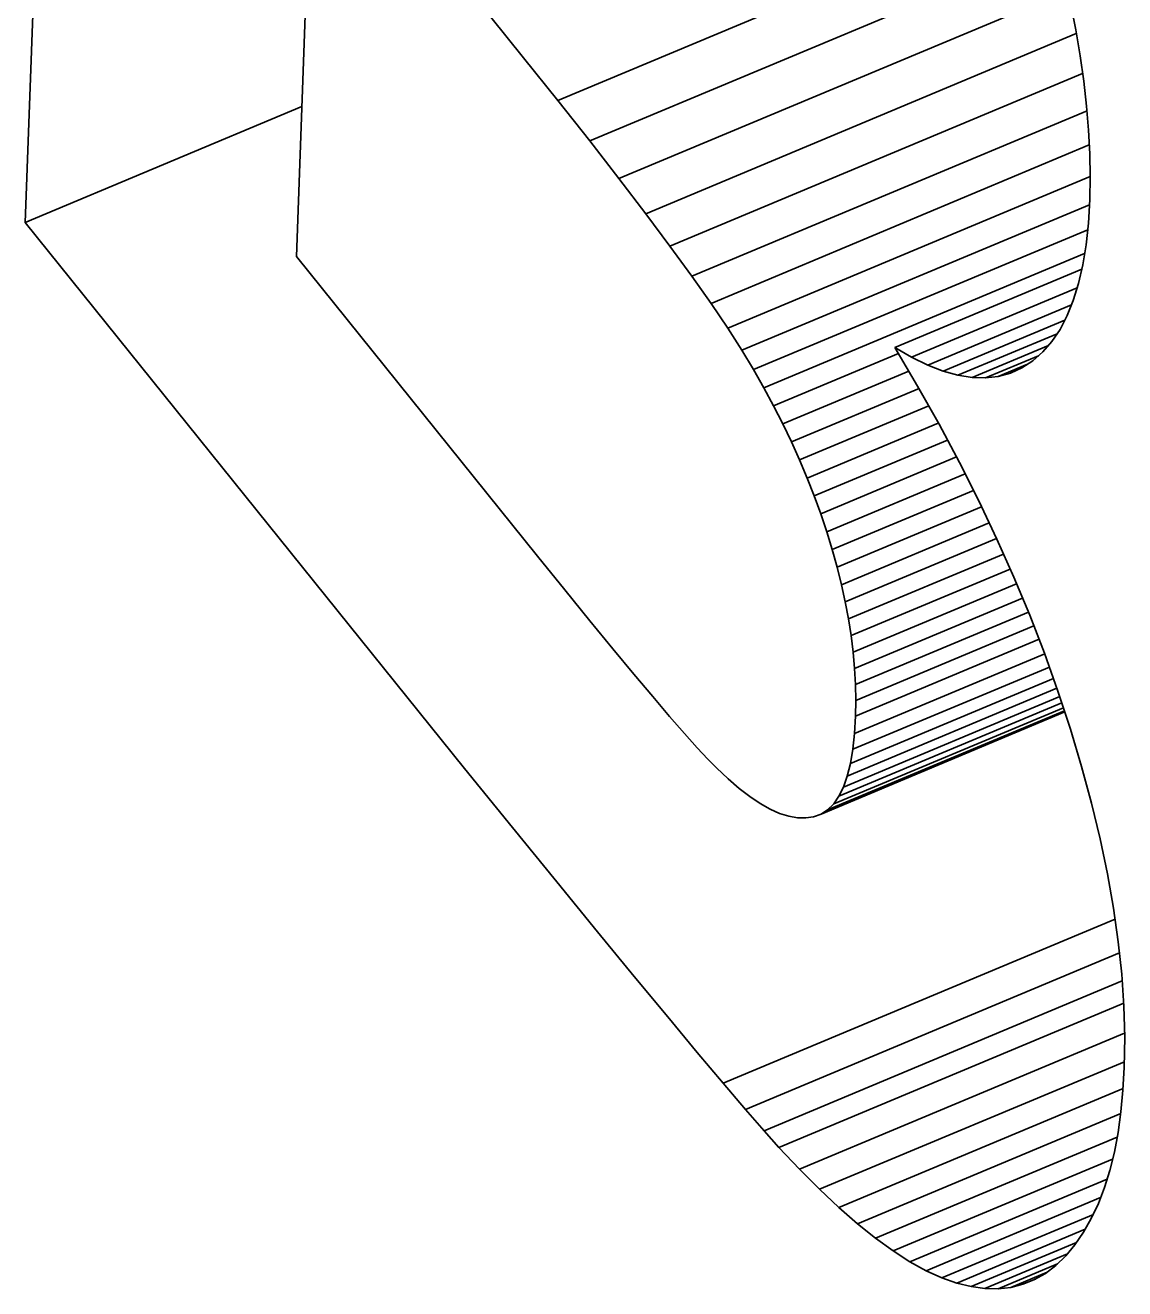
# Model space of a CAD drawing. Extents: x 23 to 417, y 3 to 294.
# Drawn here: x 283.2322 to 283.4067, y 64.9302 to 65.1307 of the extents above; entities that cross this region are included whole.
import ezdxf

# ---------------------------------------------------------------- set-up
doc = ezdxf.new("R2010")
doc.units = 0
doc.layers.get('0').update_dxf_attribs({"lineweight": 13})

# ---------------------------------------------------------------- blocks, each defined once
blk = doc.blocks.new('BLOCK4687')
at = {"color": 7, "lineweight": 35, "ltscale": 0.034153}
blk.add_line((17.2762, -68.8817), (17.3262, -67.5165), dxfattribs=at)
at = {"color": 7, "lineweight": 35, "ltscale": 0.009132}
blk.add_line((17.5047, -68.5436), (17.4913, -68.9087), dxfattribs=at)
at = {"color": 7, "lineweight": 35, "ltscale": 0.006656}
blk.add_line((17.6716, -68.7511), (17.5047, -68.5436), dxfattribs=at)
at = {"color": 7, "lineweight": 35, "ltscale": 0.01004}
blk.add_line((17.724, -68.8171), (18.0945, -68.6621), dxfattribs=at)
at = {"color": 7, "lineweight": 35, "ltscale": 0.009647}
blk.add_line((17.7472, -68.847), (18.1032, -68.698), dxfattribs=at)
at = {"color": 7, "lineweight": 35, "ltscale": 0.000534629}
blk.add_line((18.1055, -68.7081), (18.1096, -68.7291), dxfattribs=at)
at = {"color": 7, "lineweight": 35, "ltscale": 0.004405}
blk.add_line((17.6988, -68.7851), (17.8613, -68.7171), dxfattribs=at)
at = {"color": 7, "lineweight": 35, "ltscale": 0.009258}
blk.add_line((17.7685, -68.8748), (18.1101, -68.7319), dxfattribs=at)
at = {"color": 7, "lineweight": 35, "ltscale": 0.000520783}
blk.add_line((18.1096, -68.7291), (18.1131, -68.7496), dxfattribs=at)
at = {"color": 7, "lineweight": 35, "ltscale": 0.00109}
blk.add_line((17.6988, -68.7851), (17.6716, -68.7511), dxfattribs=at)
at = {"color": 7, "lineweight": 35, "ltscale": 0.000507351}
blk.add_line((18.1131, -68.7496), (18.116, -68.7697), dxfattribs=at)
at = {"color": 7, "lineweight": 35, "ltscale": 0.008873}
blk.add_line((17.7877, -68.9006), (18.1151, -68.7636), dxfattribs=at)
at = {"color": 7, "lineweight": 35, "ltscale": 0.000494913}
blk.add_line((18.116, -68.7697), (18.1183, -68.7894), dxfattribs=at)
at = {"color": 7, "lineweight": 35, "ltscale": 0.005948}
blk.add_line((17.2762, -68.8817), (17.4957, -68.7899), dxfattribs=at)
at = {"color": 7, "lineweight": 35, "ltscale": 0.001018}
blk.add_line((17.724, -68.8171), (17.6988, -68.7851), dxfattribs=at)
at = {"color": 7, "lineweight": 35, "ltscale": 0.008498}
blk.add_line((17.805, -68.9243), (18.1186, -68.7931), dxfattribs=at)
at = {"color": 7, "lineweight": 35, "ltscale": 0.000482068}
blk.add_line((18.1183, -68.7894), (18.1198, -68.8086), dxfattribs=at)
at = {"color": 7, "lineweight": 35, "ltscale": 0.000470189}
blk.add_line((18.1198, -68.8086), (18.1208, -68.8274), dxfattribs=at)
at = {"color": 7, "lineweight": 35, "ltscale": 0.0009469}
blk.add_line((17.7472, -68.847), (17.724, -68.8171), dxfattribs=at)
at = {"color": 7, "lineweight": 35, "ltscale": 0.008135}
blk.add_line((17.8203, -68.946), (18.1204, -68.8203), dxfattribs=at)
at = {"color": 7, "lineweight": 35, "ltscale": 0.00045883}
blk.add_line((18.1208, -68.8274), (18.1211, -68.8457), dxfattribs=at)
at = {"color": 7, "lineweight": 35, "ltscale": 0.000875344}
blk.add_line((17.7685, -68.8748), (17.7472, -68.847), dxfattribs=at)
at = {"color": 7, "lineweight": 35, "ltscale": 0.007793}
blk.add_line((17.8335, -68.9656), (18.1211, -68.8452), dxfattribs=at)
at = {"color": 7, "lineweight": 35, "ltscale": 0.000447844}
blk.add_line((18.1211, -68.8457), (18.1208, -68.8636), dxfattribs=at)
at = {"color": 7, "lineweight": 35, "ltscale": 0.000464495}
blk.add_line((18.1208, -68.8636), (18.1197, -68.8822), dxfattribs=at)
at = {"color": 7, "lineweight": 35, "ltscale": 0.007472}
blk.add_line((17.8448, -68.9831), (18.1206, -68.8677), dxfattribs=at)
at = {"color": 7, "lineweight": 35, "ltscale": 0.013898}
blk.add_line((17.6246, -69.3149), (17.2762, -68.8817), dxfattribs=at)
at = {"color": 7, "lineweight": 35, "ltscale": 0.000804493}
blk.add_line((17.7877, -68.9006), (17.7685, -68.8748), dxfattribs=at)
at = {"color": 7, "lineweight": 35, "ltscale": 0.000434037}
blk.add_line((18.1197, -68.8822), (18.1179, -68.8995), dxfattribs=at)
at = {"color": 7, "lineweight": 35, "ltscale": 0.007182}
blk.add_line((17.8541, -68.9985), (18.1191, -68.8876), dxfattribs=at)
at = {"color": 7, "lineweight": 35, "ltscale": 0.000733056}
blk.add_line((17.805, -68.9243), (17.7877, -68.9006), dxfattribs=at)
at = {"color": 7, "lineweight": 35, "ltscale": 0.000404956}
blk.add_line((18.1179, -68.8995), (18.1152, -68.9154), dxfattribs=at)
at = {"color": 7, "lineweight": 35, "ltscale": 0.007631}
blk.add_line((17.4913, -68.9087), (17.6826, -69.1465), dxfattribs=at)
at = {"color": 7, "lineweight": 35, "ltscale": 0.006897}
blk.add_line((17.8622, -69.0129), (18.1167, -68.9064), dxfattribs=at)
at = {"color": 7, "lineweight": 35, "ltscale": 0.000662098}
blk.add_line((17.8203, -68.946), (17.805, -68.9243), dxfattribs=at)
at = {"color": 7, "lineweight": 35, "ltscale": 0.004021}
blk.add_line((17.9661, -68.981), (18.1145, -68.9189), dxfattribs=at)
at = {"color": 7, "lineweight": 35, "ltscale": 0.000376958}
blk.add_line((18.1152, -68.9154), (18.1119, -68.9301), dxfattribs=at)
at = {"color": 7, "lineweight": 35, "ltscale": 0.00356}
blk.add_line((17.9794, -68.9887), (18.1108, -68.9337), dxfattribs=at)
at = {"color": 7, "lineweight": 35, "ltscale": 0.000351278}
blk.add_line((18.1119, -68.9301), (18.1077, -68.9436), dxfattribs=at)
at = {"color": 7, "lineweight": 35, "ltscale": 0.00032736}
blk.add_line((18.1077, -68.9436), (18.1028, -68.9557), dxfattribs=at)
at = {"color": 7, "lineweight": 35, "ltscale": 0.000591682}
blk.add_line((17.8335, -68.9656), (17.8203, -68.946), dxfattribs=at)
at = {"color": 7, "lineweight": 35, "ltscale": 0.003092}
blk.add_line((17.9922, -68.995), (18.1063, -68.9472), dxfattribs=at)
at = {"color": 7, "lineweight": 35, "ltscale": 0.002615}
blk.add_line((18.0044, -68.9997), (18.1009, -68.9593), dxfattribs=at)
at = {"color": 7, "lineweight": 35, "ltscale": 0.000306305}
blk.add_line((18.1028, -68.9557), (18.0972, -68.9666), dxfattribs=at)
at = {"color": 7, "lineweight": 35, "ltscale": 0.000520849}
blk.add_line((17.8448, -68.9831), (17.8335, -68.9656), dxfattribs=at)
at = {"color": 7, "lineweight": 35, "ltscale": 0.002131}
blk.add_line((18.0162, -69.003), (18.0948, -68.9701), dxfattribs=at)
at = {"color": 7, "lineweight": 35, "ltscale": 0.00028848}
blk.add_line((18.0972, -68.9666), (18.0907, -68.9762), dxfattribs=at)
at = {"color": 7, "lineweight": 35, "ltscale": 0.000450991}
blk.add_line((17.8541, -68.9985), (17.8448, -68.9831), dxfattribs=at)
at = {"color": 7, "lineweight": 35, "ltscale": 0.000384882}
blk.add_line((17.9794, -68.9887), (17.9661, -68.981), dxfattribs=at)
at = {"color": 7, "lineweight": 35, "ltscale": 0.00088547}
blk.add_line((17.9661, -68.981), (17.9841, -69.0115), dxfattribs=at)
at = {"color": 7, "lineweight": 35, "ltscale": 0.001639}
blk.add_line((18.0274, -69.0048), (18.0879, -68.9795), dxfattribs=at)
at = {"color": 7, "lineweight": 35, "ltscale": 0.000265273}
blk.add_line((18.0835, -68.9845), (18.0756, -68.9915), dxfattribs=at)
at = {"color": 7, "lineweight": 35, "ltscale": 0.000274553}
blk.add_line((18.0907, -68.9762), (18.0835, -68.9845), dxfattribs=at)
at = {"color": 7, "lineweight": 35, "ltscale": 0.002685}
blk.add_line((17.8699, -69.0273), (17.969, -68.9858), dxfattribs=at)
at = {"color": 7, "lineweight": 35, "ltscale": 0.000355692}
blk.add_line((17.9922, -68.995), (17.9794, -68.9887), dxfattribs=at)
at = {"color": 7, "lineweight": 35, "ltscale": 0.001138}
blk.add_line((18.0381, -69.0051), (18.0801, -68.9875), dxfattribs=at)
at = {"color": 7, "lineweight": 35, "ltscale": 0.000626253}
blk.add_line((18.0482, -69.0039), (18.0713, -68.9943), dxfattribs=at)
at = {"color": 7, "lineweight": 35, "ltscale": 0.000257076}
blk.add_line((18.0756, -68.9915), (18.067, -68.9971), dxfattribs=at)
at = {"color": 7, "lineweight": 35, "ltscale": 0.000412905}
blk.add_line((17.8622, -69.0129), (17.8541, -68.9985), dxfattribs=at)
at = {"color": 7, "lineweight": 35, "ltscale": 0.002711}
blk.add_line((17.8772, -69.0416), (17.9772, -68.9998), dxfattribs=at)
at = {"color": 7, "lineweight": 35, "ltscale": 0.000328676}
blk.add_line((18.0044, -68.9997), (17.9922, -68.995), dxfattribs=at)
at = {"color": 7, "lineweight": 35, "ltscale": 0.000304417}
blk.add_line((18.0162, -69.003), (18.0044, -68.9997), dxfattribs=at)
at = {"color": 7, "lineweight": 35, "ltscale": 0.00028384}
blk.add_line((18.0274, -69.0048), (18.0162, -69.003), dxfattribs=at)
at = {"color": 7, "lineweight": 35, "ltscale": 0.000255892}
blk.add_line((18.0482, -69.0039), (18.0381, -69.0051), dxfattribs=at)
at = {"color": 7, "lineweight": 35, "ltscale": 0.000250099}
blk.add_line((18.0579, -69.0013), (18.0482, -69.0039), dxfattribs=at)
at = {"color": 7, "lineweight": 35, "ltscale": 0.000250503}
blk.add_line((18.067, -68.9971), (18.0579, -69.0013), dxfattribs=at)
at = {"color": 7, "lineweight": 35, "ltscale": 0.000407267}
blk.add_line((17.8699, -69.0273), (17.8622, -69.0129), dxfattribs=at)
at = {"color": 7, "lineweight": 35, "ltscale": 0.002744}
blk.add_line((17.884, -69.0559), (17.9853, -69.0136), dxfattribs=at)
at = {"color": 7, "lineweight": 35, "ltscale": 0.000873048}
blk.add_line((17.9841, -69.0115), (18.0012, -69.0419), dxfattribs=at)
at = {"color": 7, "lineweight": 35, "ltscale": 0.000267242}
blk.add_line((18.0381, -69.0051), (18.0274, -69.0048), dxfattribs=at)
at = {"color": 7, "lineweight": 35, "ltscale": 0.000402118}
blk.add_line((17.8772, -69.0416), (17.8699, -69.0273), dxfattribs=at)
at = {"color": 7, "lineweight": 35, "ltscale": 0.002779}
blk.add_line((17.8905, -69.0702), (17.993, -69.0273), dxfattribs=at)
at = {"color": 7, "lineweight": 35, "ltscale": 0.000396599}
blk.add_line((17.884, -69.0559), (17.8772, -69.0416), dxfattribs=at)
at = {"color": 7, "lineweight": 35, "ltscale": 0.002822}
blk.add_line((17.8965, -69.0845), (18.0006, -69.0409), dxfattribs=at)
at = {"color": 7, "lineweight": 35, "ltscale": 0.000861034}
blk.add_line((18.0012, -69.0419), (18.0174, -69.0723), dxfattribs=at)
at = {"color": 7, "lineweight": 35, "ltscale": 0.002866}
blk.add_line((17.9021, -69.0987), (18.0079, -69.0544), dxfattribs=at)
at = {"color": 7, "lineweight": 35, "ltscale": 0.000391868}
blk.add_line((17.8905, -69.0702), (17.884, -69.0559), dxfattribs=at)
at = {"color": 7, "lineweight": 35, "ltscale": 0.000386723}
blk.add_line((17.8965, -69.0845), (17.8905, -69.0702), dxfattribs=at)
at = {"color": 7, "lineweight": 35, "ltscale": 0.002919}
blk.add_line((17.9073, -69.1129), (18.015, -69.0678), dxfattribs=at)
at = {"color": 7, "lineweight": 35, "ltscale": 0.000849398}
blk.add_line((18.0174, -69.0723), (18.0327, -69.1027), dxfattribs=at)
at = {"color": 7, "lineweight": 35, "ltscale": 0.000382363}
blk.add_line((17.9021, -69.0987), (17.8965, -69.0845), dxfattribs=at)
at = {"color": 7, "lineweight": 35, "ltscale": 0.002974}
blk.add_line((17.9121, -69.1271), (18.0218, -69.0811), dxfattribs=at)
at = {"color": 7, "lineweight": 35, "ltscale": 0.003036}
blk.add_line((17.9164, -69.1412), (18.0285, -69.0943), dxfattribs=at)
at = {"color": 7, "lineweight": 35, "ltscale": 0.000377711}
blk.add_line((17.9073, -69.1129), (17.9021, -69.0987), dxfattribs=at)
at = {"color": 7, "lineweight": 35, "ltscale": 0.000838314}
blk.add_line((18.0327, -69.1027), (18.047, -69.133), dxfattribs=at)
at = {"color": 7, "lineweight": 35, "ltscale": 0.000373893}
blk.add_line((17.9121, -69.1271), (17.9073, -69.1129), dxfattribs=at)
at = {"color": 7, "lineweight": 35, "ltscale": 0.003104}
blk.add_line((17.9204, -69.1552), (18.0349, -69.1073), dxfattribs=at)
at = {"color": 7, "lineweight": 35, "ltscale": 0.003174}
blk.add_line((17.9238, -69.1691), (18.0409, -69.1201), dxfattribs=at)
at = {"color": 7, "lineweight": 35, "ltscale": 0.000369985}
blk.add_line((17.9164, -69.1412), (17.9121, -69.1271), dxfattribs=at)
at = {"color": 7, "lineweight": 35, "ltscale": 0.003253}
blk.add_line((17.9268, -69.1827), (18.0468, -69.1325), dxfattribs=at)
at = {"color": 7, "lineweight": 35, "ltscale": 0.00082762}
blk.add_line((18.047, -69.133), (18.0605, -69.1632), dxfattribs=at)
at = {"color": 7, "lineweight": 35, "ltscale": 0.000364112}
blk.add_line((17.9204, -69.1552), (17.9164, -69.1412), dxfattribs=at)
at = {"color": 7, "lineweight": 35, "ltscale": 0.003332}
blk.add_line((17.9294, -69.1962), (18.0523, -69.1448), dxfattribs=at)
at = {"color": 7, "lineweight": 35, "ltscale": 0.000857251}
blk.add_line((17.6826, -69.1465), (17.7042, -69.1732), dxfattribs=at)
at = {"color": 7, "lineweight": 35, "ltscale": 0.000357017}
blk.add_line((17.9238, -69.1691), (17.9204, -69.1552), dxfattribs=at)
at = {"color": 7, "lineweight": 35, "ltscale": 0.00342}
blk.add_line((17.9315, -69.2095), (18.0576, -69.1567), dxfattribs=at)
at = {"color": 7, "lineweight": 35, "ltscale": 0.000817805}
blk.add_line((18.0605, -69.1632), (18.0731, -69.1934), dxfattribs=at)
at = {"color": 7, "lineweight": 35, "ltscale": 0.00078865}
blk.add_line((17.7042, -69.1732), (17.7241, -69.1977), dxfattribs=at)
at = {"color": 7, "lineweight": 35, "ltscale": 0.000349762}
blk.add_line((17.9268, -69.1827), (17.9238, -69.1691), dxfattribs=at)
at = {"color": 7, "lineweight": 35, "ltscale": 0.003513}
blk.add_line((17.9331, -69.2226), (18.0627, -69.1684), dxfattribs=at)
at = {"color": 7, "lineweight": 35, "ltscale": 0.000343036}
blk.add_line((17.9294, -69.1962), (17.9268, -69.1827), dxfattribs=at)
at = {"color": 7, "lineweight": 35, "ltscale": 0.00361}
blk.add_line((17.9342, -69.2356), (18.0675, -69.1798), dxfattribs=at)
at = {"color": 7, "lineweight": 35, "ltscale": 0.003717}
blk.add_line((17.9349, -69.2483), (18.0721, -69.1909), dxfattribs=at)
at = {"color": 7, "lineweight": 35, "ltscale": 0.000808089}
blk.add_line((18.0731, -69.1934), (18.0848, -69.2235), dxfattribs=at)
at = {"color": 7, "lineweight": 35, "ltscale": 0.000720439}
blk.add_line((17.7241, -69.1977), (17.7423, -69.22), dxfattribs=at)
at = {"color": 7, "lineweight": 35, "ltscale": 0.00033661}
blk.add_line((17.9315, -69.2095), (17.9294, -69.1962), dxfattribs=at)
at = {"color": 7, "lineweight": 35, "ltscale": 0.003826}
blk.add_line((17.9352, -69.2609), (18.0764, -69.2018), dxfattribs=at)
at = {"color": 7, "lineweight": 35, "ltscale": 0.000330278}
blk.add_line((17.9331, -69.2226), (17.9315, -69.2095), dxfattribs=at)
at = {"color": 7, "lineweight": 35, "ltscale": 0.003943}
blk.add_line((17.935, -69.2733), (18.0805, -69.2124), dxfattribs=at)
at = {"color": 7, "lineweight": 35, "ltscale": 0.000652204}
blk.add_line((17.7423, -69.22), (17.759, -69.24), dxfattribs=at)
at = {"color": 7, "lineweight": 35, "ltscale": 0.000324565}
blk.add_line((17.9342, -69.2356), (17.9331, -69.2226), dxfattribs=at)
at = {"color": 7, "lineweight": 35, "ltscale": 0.004087}
blk.add_line((17.9342, -69.2872), (18.085, -69.224), dxfattribs=at)
at = {"color": 7, "lineweight": 35, "ltscale": 0.000798623}
blk.add_line((18.0848, -69.2235), (18.0955, -69.2536), dxfattribs=at)
at = {"color": 7, "lineweight": 35, "ltscale": 0.004225}
blk.add_line((17.9328, -69.2997), (18.0887, -69.2345), dxfattribs=at)
at = {"color": 7, "lineweight": 35, "ltscale": 0.00058362}
blk.add_line((17.759, -69.24), (17.774, -69.2579), dxfattribs=at)
at = {"color": 7, "lineweight": 35, "ltscale": 0.004366}
blk.add_line((17.9309, -69.311), (18.0919, -69.2436), dxfattribs=at)
at = {"color": 7, "lineweight": 35, "ltscale": 0.000319226}
blk.add_line((17.9349, -69.2483), (17.9342, -69.2356), dxfattribs=at)
at = {"color": 7, "lineweight": 35, "ltscale": 0.004508}
blk.add_line((17.9284, -69.3209), (18.0947, -69.2513), dxfattribs=at)
at = {"color": 7, "lineweight": 35, "ltscale": 0.000314333}
blk.add_line((17.9352, -69.2609), (17.9349, -69.2483), dxfattribs=at)
at = {"color": 7, "lineweight": 35, "ltscale": 0.000790378}
blk.add_line((18.0955, -69.2536), (18.1054, -69.2836), dxfattribs=at)
at = {"color": 7, "lineweight": 35, "ltscale": 0.000515797}
blk.add_line((17.774, -69.2579), (17.7874, -69.2736), dxfattribs=at)
at = {"color": 7, "lineweight": 35, "ltscale": 0.004793}
blk.add_line((17.9217, -69.3369), (18.0986, -69.2629), dxfattribs=at)
at = {"color": 7, "lineweight": 35, "ltscale": 0.00465}
blk.add_line((17.9253, -69.3296), (18.0969, -69.2578), dxfattribs=at)
at = {"color": 7, "lineweight": 35, "ltscale": 0.000309715}
blk.add_line((17.935, -69.2733), (17.9352, -69.2609), dxfattribs=at)
at = {"color": 7, "lineweight": 35, "ltscale": 0.000447339}
blk.add_line((17.7874, -69.2736), (17.7992, -69.2871), dxfattribs=at)
at = {"color": 7, "lineweight": 35, "ltscale": 0.005242}
blk.add_line((17.9076, -69.3511), (18.101, -69.2701), dxfattribs=at)
at = {"color": 7, "lineweight": 35, "ltscale": 0.005089}
blk.add_line((17.9128, -69.3477), (18.1006, -69.2691), dxfattribs=at)
at = {"color": 7, "lineweight": 35, "ltscale": 0.00494}
blk.add_line((17.9176, -69.343), (18.0998, -69.2667), dxfattribs=at)
at = {"color": 7, "lineweight": 35, "ltscale": 0.000347447}
blk.add_line((17.9342, -69.2872), (17.935, -69.2733), dxfattribs=at)
at = {"color": 7, "lineweight": 35, "ltscale": 0.000774814}
blk.add_line((18.1054, -69.2836), (18.1143, -69.3133), dxfattribs=at)
at = {"color": 7, "lineweight": 35, "ltscale": 0.000379272}
blk.add_line((17.7992, -69.2871), (17.8093, -69.2984), dxfattribs=at)
at = {"color": 7, "lineweight": 35, "ltscale": 0.000315875}
blk.add_line((17.9328, -69.2997), (17.9342, -69.2872), dxfattribs=at)
at = {"color": 7, "lineweight": 35, "ltscale": 0.000311302}
blk.add_line((17.8093, -69.2984), (17.8178, -69.3075), dxfattribs=at)
at = {"color": 7, "lineweight": 35, "ltscale": 0.000285711}
blk.add_line((17.9309, -69.311), (17.9328, -69.2997), dxfattribs=at)
at = {"color": 7, "lineweight": 35, "ltscale": 0.00151}
blk.add_line((17.6627, -69.3618), (17.6246, -69.3149), dxfattribs=at)
at = {"color": 7, "lineweight": 35, "ltscale": 0.000243232}
blk.add_line((17.8178, -69.3075), (17.8247, -69.3144), dxfattribs=at)
at = {"color": 7, "lineweight": 35, "ltscale": 0.000315232}
blk.add_line((17.8247, -69.3144), (17.8338, -69.323), dxfattribs=at)
at = {"color": 7, "lineweight": 35, "ltscale": 0.000256366}
blk.add_line((17.9284, -69.3209), (17.9309, -69.311), dxfattribs=at)
at = {"color": 7, "lineweight": 35, "ltscale": 0.000752776}
blk.add_line((18.1143, -69.3133), (18.1222, -69.3424), dxfattribs=at)
at = {"color": 7, "lineweight": 35, "ltscale": 0.000291562}
blk.add_line((17.8338, -69.323), (17.8426, -69.3307), dxfattribs=at)
at = {"color": 7, "lineweight": 35, "ltscale": 0.000229167}
blk.add_line((17.9253, -69.3296), (17.9284, -69.3209), dxfattribs=at)
at = {"color": 7, "lineweight": 35, "ltscale": 0.000268492}
blk.add_line((17.8426, -69.3307), (17.8511, -69.3372), dxfattribs=at)
at = {"color": 7, "lineweight": 35, "ltscale": 0.000204326}
blk.add_line((17.9217, -69.3369), (17.9253, -69.3296), dxfattribs=at)
at = {"color": 7, "lineweight": 35, "ltscale": 0.000246063}
blk.add_line((17.8511, -69.3372), (17.8593, -69.3427), dxfattribs=at)
at = {"color": 7, "lineweight": 35, "ltscale": 0.000225498}
blk.add_line((17.8593, -69.3427), (17.8672, -69.3471), dxfattribs=at)
at = {"color": 7, "lineweight": 35, "ltscale": 0.000166878}
blk.add_line((17.9128, -69.3477), (17.9176, -69.343), dxfattribs=at)
at = {"color": 7, "lineweight": 35, "ltscale": 0.000183199}
blk.add_line((17.9176, -69.343), (17.9217, -69.3369), dxfattribs=at)
at = {"color": 7, "lineweight": 35, "ltscale": 0.000730649}
blk.add_line((18.1222, -69.3424), (18.129, -69.3708), dxfattribs=at)
at = {"color": 7, "lineweight": 35, "ltscale": 0.000206633}
blk.add_line((17.8672, -69.3471), (17.8747, -69.3505), dxfattribs=at)
at = {"color": 7, "lineweight": 35, "ltscale": 0.000189371}
blk.add_line((17.8747, -69.3505), (17.882, -69.3528), dxfattribs=at)
at = {"color": 7, "lineweight": 35, "ltscale": 0.000175476}
blk.add_line((17.882, -69.3528), (17.8889, -69.354), dxfattribs=at)
at = {"color": 7, "lineweight": 35, "ltscale": 0.000164633}
blk.add_line((17.8889, -69.354), (17.8955, -69.3541), dxfattribs=at)
at = {"color": 7, "lineweight": 35, "ltscale": 0.000158481}
blk.add_line((17.8955, -69.3541), (17.9017, -69.3532), dxfattribs=at)
at = {"color": 7, "lineweight": 35, "ltscale": 0.000155089}
blk.add_line((17.9017, -69.3532), (17.9076, -69.3511), dxfattribs=at)
at = {"color": 7, "lineweight": 35, "ltscale": 0.000157137}
blk.add_line((17.9076, -69.3511), (17.9128, -69.3477), dxfattribs=at)
at = {"color": 7, "lineweight": 35, "ltscale": 0.001392}
blk.add_line((17.6979, -69.4049), (17.6627, -69.3618), dxfattribs=at)
at = {"color": 7, "lineweight": 35, "ltscale": 0.00070968}
blk.add_line((18.129, -69.3708), (18.1348, -69.3986), dxfattribs=at)
at = {"color": 7, "lineweight": 35, "ltscale": 0.001273}
blk.add_line((17.7301, -69.4444), (17.6979, -69.4049), dxfattribs=at)
at = {"color": 7, "lineweight": 35, "ltscale": 0.000689176}
blk.add_line((18.1348, -69.3986), (18.1396, -69.4257), dxfattribs=at)
at = {"color": 7, "lineweight": 35, "ltscale": 0.008426}
blk.add_line((17.83, -69.5646), (18.1409, -69.4345), dxfattribs=at)
at = {"color": 7, "lineweight": 35, "ltscale": 0.000669595}
blk.add_line((18.1396, -69.4257), (18.1434, -69.4523), dxfattribs=at)
at = {"color": 7, "lineweight": 35, "ltscale": 0.001154}
blk.add_line((17.7594, -69.48), (17.7301, -69.4444), dxfattribs=at)
at = {"color": 7, "lineweight": 35, "ltscale": 0.000650395}
blk.add_line((18.1434, -69.4523), (18.1461, -69.4781), dxfattribs=at)
at = {"color": 7, "lineweight": 35, "ltscale": 0.008041}
blk.add_line((17.8476, -69.5853), (18.1443, -69.4611), dxfattribs=at)
at = {"color": 7, "lineweight": 35, "ltscale": 0.001036}
blk.add_line((17.7859, -69.512), (17.7594, -69.48), dxfattribs=at)
at = {"color": 7, "lineweight": 35, "ltscale": 0.007699}
blk.add_line((17.8624, -69.6023), (18.1465, -69.4834), dxfattribs=at)
at = {"color": 7, "lineweight": 35, "ltscale": 0.000632541}
blk.add_line((18.1461, -69.4781), (18.1478, -69.5034), dxfattribs=at)
at = {"color": 7, "lineweight": 35, "ltscale": 0.00741}
blk.add_line((17.8742, -69.6155), (18.1477, -69.5011), dxfattribs=at)
at = {"color": 7, "lineweight": 35, "ltscale": 0.000615405}
blk.add_line((18.1478, -69.5034), (18.1485, -69.528), dxfattribs=at)
at = {"color": 7, "lineweight": 35, "ltscale": 0.000917576}
blk.add_line((17.8094, -69.5401), (17.7859, -69.512), dxfattribs=at)
at = {"color": 7, "lineweight": 35, "ltscale": 0.006988}
blk.add_line((17.8906, -69.6328), (18.1484, -69.5249), dxfattribs=at)
at = {"color": 7, "lineweight": 35, "ltscale": 0.00059951}
blk.add_line((18.1485, -69.528), (18.1481, -69.552), dxfattribs=at)
at = {"color": 7, "lineweight": 35, "ltscale": 0.000799011}
blk.add_line((17.83, -69.5646), (17.8094, -69.5401), dxfattribs=at)
at = {"color": 7, "lineweight": 35, "ltscale": 0.006554}
blk.add_line((17.9064, -69.6487), (18.1482, -69.5475), dxfattribs=at)
at = {"color": 7, "lineweight": 35, "ltscale": 0.000454849}
blk.add_line((18.1481, -69.552), (18.1471, -69.5701), dxfattribs=at)
at = {"color": 7, "lineweight": 35, "ltscale": 0.000680777}
blk.add_line((17.8476, -69.5853), (17.83, -69.5646), dxfattribs=at)
at = {"color": 7, "lineweight": 35, "ltscale": 0.006111}
blk.add_line((17.9217, -69.6631), (18.1472, -69.5687), dxfattribs=at)
at = {"color": 7, "lineweight": 35, "ltscale": 0.000433375}
blk.add_line((18.1471, -69.5701), (18.1455, -69.5874), dxfattribs=at)
at = {"color": 7, "lineweight": 35, "ltscale": 0.000562301}
blk.add_line((17.8624, -69.6023), (17.8476, -69.5853), dxfattribs=at)
at = {"color": 7, "lineweight": 35, "ltscale": 0.005657}
blk.add_line((17.9366, -69.6761), (18.1453, -69.5887), dxfattribs=at)
at = {"color": 7, "lineweight": 35, "ltscale": 0.000412748}
blk.add_line((18.1455, -69.5874), (18.1432, -69.6037), dxfattribs=at)
at = {"color": 7, "lineweight": 35, "ltscale": 0.000443909}
blk.add_line((17.8742, -69.6155), (17.8624, -69.6023), dxfattribs=at)
at = {"color": 7, "lineweight": 35, "ltscale": 0.000393177}
blk.add_line((18.1432, -69.6037), (18.1403, -69.6192), dxfattribs=at)
at = {"color": 7, "lineweight": 35, "ltscale": 0.000595048}
blk.add_line((17.8906, -69.6328), (17.8742, -69.6155), dxfattribs=at)
at = {"color": 7, "lineweight": 35, "ltscale": 0.005192}
blk.add_line((17.9509, -69.6876), (18.1425, -69.6074), dxfattribs=at)
at = {"color": 7, "lineweight": 35, "ltscale": 0.004719}
blk.add_line((17.9648, -69.6976), (18.1389, -69.6247), dxfattribs=at)
at = {"color": 7, "lineweight": 35, "ltscale": 0.000374051}
blk.add_line((18.1403, -69.6192), (18.1367, -69.6337), dxfattribs=at)
at = {"color": 7, "lineweight": 35, "ltscale": 0.000560581}
blk.add_line((17.9064, -69.6487), (17.8906, -69.6328), dxfattribs=at)
at = {"color": 7, "lineweight": 35, "ltscale": 0.000356636}
blk.add_line((18.1367, -69.6337), (18.1324, -69.6473), dxfattribs=at)
at = {"color": 7, "lineweight": 35, "ltscale": 0.004238}
blk.add_line((17.9781, -69.7062), (18.1345, -69.6407), dxfattribs=at)
at = {"color": 7, "lineweight": 35, "ltscale": 0.000525931}
blk.add_line((17.9217, -69.6631), (17.9064, -69.6487), dxfattribs=at)
at = {"color": 7, "lineweight": 35, "ltscale": 0.00375}
blk.add_line((17.991, -69.7133), (18.1294, -69.6553), dxfattribs=at)
at = {"color": 7, "lineweight": 35, "ltscale": 0.00034048}
blk.add_line((18.1324, -69.6473), (18.1276, -69.66), dxfattribs=at)
at = {"color": 7, "lineweight": 35, "ltscale": 0.000492592}
blk.add_line((17.9366, -69.6761), (17.9217, -69.6631), dxfattribs=at)
at = {"color": 7, "lineweight": 35, "ltscale": 0.000325736}
blk.add_line((18.1276, -69.66), (18.122, -69.6718), dxfattribs=at)
at = {"color": 7, "lineweight": 35, "ltscale": 0.000459377}
blk.add_line((17.9509, -69.6876), (17.9366, -69.6761), dxfattribs=at)
at = {"color": 7, "lineweight": 35, "ltscale": 0.003258}
blk.add_line((18.0033, -69.7189), (18.1236, -69.6686), dxfattribs=at)
at = {"color": 7, "lineweight": 35, "ltscale": 0.000312921}
blk.add_line((18.122, -69.6718), (18.1159, -69.6827), dxfattribs=at)
at = {"color": 7, "lineweight": 35, "ltscale": 0.002763}
blk.add_line((18.0152, -69.7231), (18.1172, -69.6804), dxfattribs=at)
at = {"color": 7, "lineweight": 35, "ltscale": 0.000302182}
blk.add_line((18.1159, -69.6827), (18.109, -69.6927), dxfattribs=at)
at = {"color": 7, "lineweight": 35, "ltscale": 0.000427429}
blk.add_line((17.9648, -69.6976), (17.9509, -69.6876), dxfattribs=at)
at = {"color": 7, "lineweight": 35, "ltscale": 0.002268}
blk.add_line((18.0266, -69.7259), (18.1103, -69.6909), dxfattribs=at)
at = {"color": 7, "lineweight": 35, "ltscale": 0.000288335}
blk.add_line((18.109, -69.6927), (18.1017, -69.7016), dxfattribs=at)
at = {"color": 7, "lineweight": 35, "ltscale": 0.000396653}
blk.add_line((17.9781, -69.7062), (17.9648, -69.6976), dxfattribs=at)
at = {"color": 7, "lineweight": 35, "ltscale": 0.000367322}
blk.add_line((17.991, -69.7133), (17.9781, -69.7062), dxfattribs=at)
at = {"color": 7, "lineweight": 35, "ltscale": 0.001772}
blk.add_line((18.0376, -69.7274), (18.103, -69.7), dxfattribs=at)
at = {"color": 7, "lineweight": 35, "ltscale": 0.000272156}
blk.add_line((18.1017, -69.7016), (18.0939, -69.7092), dxfattribs=at)
at = {"color": 7, "lineweight": 35, "ltscale": 0.000339893}
blk.add_line((18.0033, -69.7189), (17.991, -69.7133), dxfattribs=at)
at = {"color": 7, "lineweight": 35, "ltscale": 0.001277}
blk.add_line((18.0481, -69.7276), (18.0952, -69.7079), dxfattribs=at)
at = {"color": 7, "lineweight": 35, "ltscale": 0.000779316}
blk.add_line((18.0581, -69.7265), (18.0869, -69.7145), dxfattribs=at)
at = {"color": 7, "lineweight": 35, "ltscale": 0.000250824}
blk.add_line((18.0856, -69.7155), (18.0769, -69.7204), dxfattribs=at)
at = {"color": 7, "lineweight": 35, "ltscale": 0.000259474}
blk.add_line((18.0939, -69.7092), (18.0856, -69.7155), dxfattribs=at)
at = {"color": 7, "lineweight": 35, "ltscale": 0.000314732}
blk.add_line((18.0152, -69.7231), (18.0033, -69.7189), dxfattribs=at)
at = {"color": 7, "lineweight": 35, "ltscale": 0.000293795}
blk.add_line((18.0266, -69.7259), (18.0152, -69.7231), dxfattribs=at)
at = {"color": 7, "lineweight": 35, "ltscale": 0.000276362}
blk.add_line((18.0376, -69.7274), (18.0266, -69.7259), dxfattribs=at)
at = {"color": 7, "lineweight": 35, "ltscale": 0.000247498}
blk.add_line((18.0677, -69.7241), (18.0581, -69.7265), dxfattribs=at)
at = {"color": 7, "lineweight": 35, "ltscale": 0.000273386}
blk.add_line((18.0677, -69.7241), (18.0778, -69.7199), dxfattribs=at)
at = {"color": 7, "lineweight": 35, "ltscale": 0.000246824}
blk.add_line((18.0769, -69.7204), (18.0677, -69.7241), dxfattribs=at)
at = {"color": 7, "lineweight": 35, "ltscale": 0.00026258}
blk.add_line((18.0481, -69.7276), (18.0376, -69.7274), dxfattribs=at)
at = {"color": 7, "lineweight": 35, "ltscale": 0.000252918}
blk.add_line((18.0581, -69.7265), (18.0481, -69.7276), dxfattribs=at)

msp = doc.modelspace()

# ---------------------------------------------------------------- block references
at = {"lineweight": 0, "xscale": 0.2, "yscale": 0.2, "zscale": 0.2}
msp.add_blockref('BLOCK4687', (279.77697, 78.87574), dxfattribs=at)

doc.saveas('drawing.dxf')
